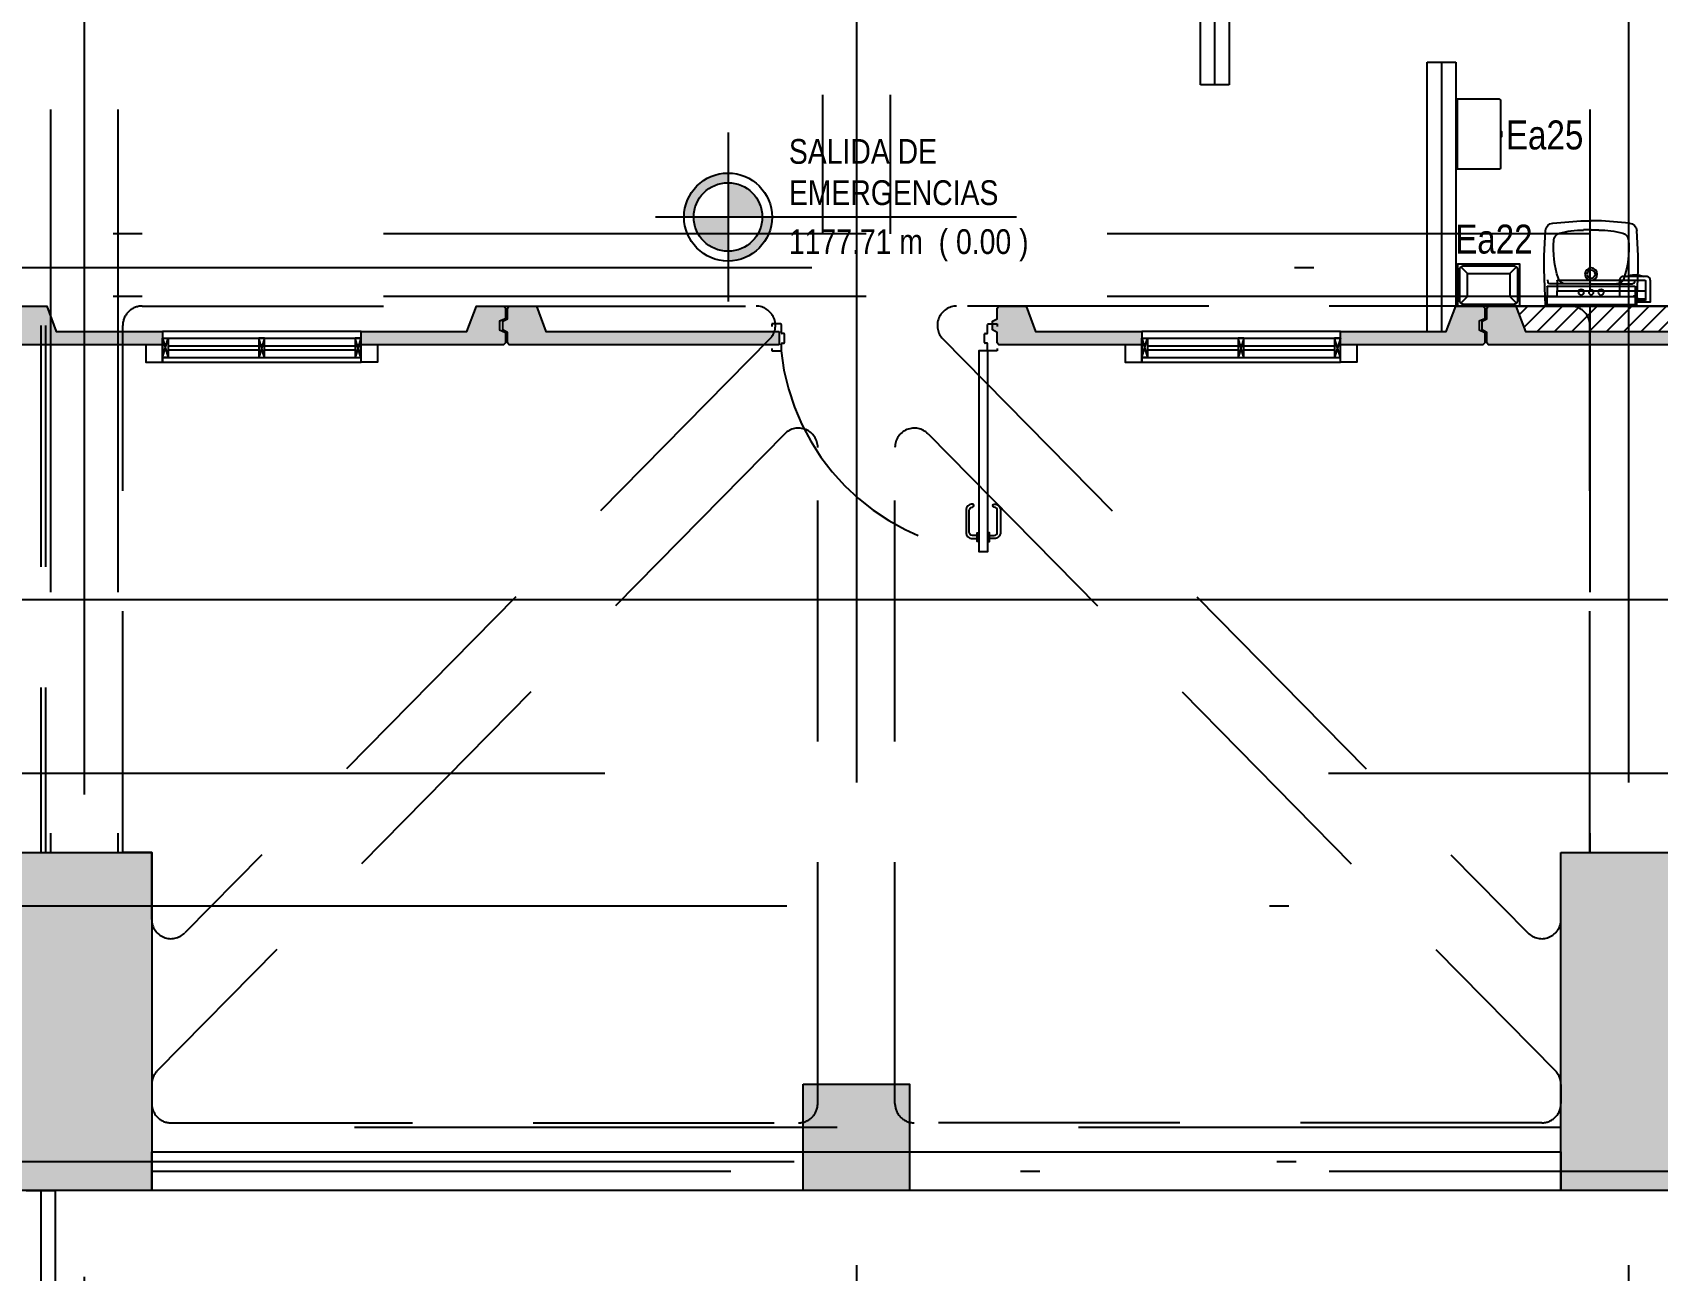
# Model space of a CAD drawing. Extents: x -28 to 131, y -33 to 63.
# Drawn here: x 15.73 to 24.15, y -0.91 to 5.5 of the extents above; entities that cross this region are included whole.
import ezdxf

# ---------------------------------------------------------------- set-up
doc = ezdxf.new("R2010")
doc.units = 0
doc.header["$LTSCALE"] = 10
doc.set_wipeout_variables(frame=1)
for name, pattern in [('DASHDOT', [1, 0.5, -0.25, 0, -0.25]), ('DASHDOT2', [12.7, 6.35, -3.175, 0, -3.175]), ('HIDDEN', [0.375, 0.25, -0.125]), ('HIDDEN2', [0.1875, 0.125, -0.0625]), ('PHANTOM2', [1.25, 0.625, -0.125, 0.125, -0.125, 0.125, -0.125])]:
    doc.linetypes.add(name, pattern=pattern)
for name, color, linetype in [('1 Panel Nervado', 1, 'Continuous'), ('arq-accesorios de baño', 2, 'Continuous'), ('arq-accesorios de baño-texto', 2, 'Continuous'), ('arq-columnas', 6, 'Continuous'), ('arq-ejes', 251, 'DASHDOT2'), ('arq-ejes-principales', 1, 'DASHDOT'), ('arq-escaleras', 1, 'Continuous'), ('arq-hatch', 252, 'Continuous'), ('arq-indicacion de corte', 5, 'PHANTOM2'), ('arq-mob-san', 1, 'Continuous'), ('arq-muro', 5, 'Continuous'), ('arq-niveles', 1, 'Continuous'), ('arq-pared baja', 240, 'Continuous'), ('arq-pared mamposteria', 4, 'Continuous'), ('arq-prefabricado', 1, 'Continuous'), ('arq-puertas', 1, 'Continuous'), ('arq-san', 1, 'Continuous'), ('arq-ventanas', 1, 'Continuous'), ('arq-vigas', 251, 'HIDDEN'), ('arq-wipeout', 2, 'HIDDEN')]:
    doc.layers.add(name, color=color, linetype=linetype)
doc.styles.add('dape 2', font='ARIALN.TTF')

# ---------------------------------------------------------------- blocks, each defined once
blk = doc.blocks.new('BL-1.117')
for p, q in [((0, 0.0568), (0, 0.0698)), ((0, 0.0698), (0.0461, 0.0698)), ((0.05, 0.0659), (0.05, 0.0337)), ((0.0539, 0.0298), (0.0621, 0.0298)), ((0.066, 0.0259), (0.066, -0.0173)), ((1.1024, 0.0259), (1.1024, -0.0173)), ((1.1145, 0.0298), (1.1063, 0.0298)), ((1.1184, 0.0659), (1.1184, 0.0337)), ((1.1684, 0.0698), (1.1223, 0.0698)), ((1.1684, 0.0568), (1.1684, 0.0698)), ((0, -0.0702), (0, -0.0572)), ((0.0461, -0.0702), (0, -0.0702)), ((0.05, -0.0251), (0.05, -0.0663)), ((0.0621, -0.0212), (0.0539, -0.0212)), ((1.1063, -0.0212), (1.1145, -0.0212)), ((1.1184, -0.0251), (1.1184, -0.0663)), ((1.1223, -0.0702), (1.1684, -0.0702)), ((1.1684, -0.0702), (1.1684, -0.0572))]:
    blk.add_line(p, q)
for points in [[(0.0489, 0.0687), (0.0959, 0.0687), (0.0959, 1.1087), (0.0489, 1.1087)], [(0.0488, 1.0564), (0.0406, 1.0564), (0.0406, 1.0113), (0.0488, 1.0113)], [(0.0959, 1.0564), (0.1041, 1.0564), (0.1041, 1.0113), (0.0959, 1.0113)]]:
    blk.add_lwpolyline(points, close=True)
for points in [[(0.0406, 1.0256), (0.0161, 1.0256, 0.414214), (-0.0003, 1.0093), (-0.0003, 0.8954, 0.414214), (0.0161, 0.879, -0.91685), (0.0161, 0.8626, -0.414214), (-0.0167, 0.8954), (-0.0167, 1.0093, -0.414214), (0.0161, 1.042), (0.0406, 1.042), (0.0406, 1.0256)], [(0.1041, 1.0256), (0.1287, 1.0256, -0.414214), (0.1451, 1.0093), (0.1451, 0.8954, -0.414214), (0.1287, 0.879, 0.91685), (0.1287, 0.8626, 0.414214), (0.1615, 0.8954), (0.1615, 1.0093, 0.414214), (0.1287, 1.042), (0.1041, 1.042), (0.1041, 1.0256)]]:
    blk.add_lwpolyline(points, format="xyb")
at = {"linetype": 'HIDDEN', "ltscale": 0.5}
blk.add_arc((-0.0443, -0.0531), 1.1702, 5.97246, 83.11797, dxfattribs=at)
for centre, start, end in [((0.0461, 0.0659), 0, 90), ((0.0539, 0.0337), 180, 270), ((0.0621, 0.0259), 0, 90), ((1.1063, 0.0259), 90, 180), ((1.1145, 0.0337), 270, 0), ((1.1223, 0.0659), 90, 180), ((0.0461, -0.0663), 270, 0), ((0.0539, -0.0251), 90, 180), ((0.0621, -0.0173), 270, 0), ((1.1063, -0.0173), 180, 270), ((1.1145, -0.0251), 0, 90), ((1.1223, -0.0663), 180, 270)]:
    blk.add_arc(centre, 0.0039, start, end)
blk = doc.blocks.new('Ea27')
at = {"color": 1, "linetype": 'HIDDEN', "ltscale": 0.2}
blk.add_line((-0.2265, -0.1049), (0.226, -0.105), dxfattribs=at)
for centre, start, end in [((-0.226, -0.1024), 180, 270), ((0.226, -0.1024), 270, 0)]:
    blk.add_arc(centre, 0.0026, start, end, dxfattribs=at)
blk.add_wipeout([(-0.2286, 0), (0.2286, 0), (0.2286, -0.0474), (0.2286, -0.0479), (0.2284, -0.0485), (0.2281, -0.049), (0.2276, -0.0495), (0.227, -0.0498), (0.2267, -0.0499), (0.226, -0.05), (-0.226, -0.05), (-0.2265, -0.0499), (-0.227, -0.0498), (-0.2274, -0.0496), (-0.2278, -0.0492), (-0.2282, -0.0488), (-0.2284, -0.0483), (-0.2286, -0.0477), (-0.2286, -0.0474)]).dxf.layer = 'arq-wipeout'
for p, q in [((0.2286, 0), (-0.2286, 0)), ((-0.2286, 0), (-0.2286, -0.05)), ((0.2286, -0.05), (0.2286, 0)), ((0.2286, -0.0073), (-0.2286, -0.0073)), ((-0.2286, -0.05), (0.2286, -0.05))]:
    blk.add_line(p, q)
for p, q in [((-0.2286, -0.1024), (-0.2286, -0.05)), ((0.2286, -0.1024), (0.2286, -0.05))]:
    blk.add_line(p, q, dxfattribs=at)
blk = doc.blocks.new('*U125')
blk.add_lwpolyline([(0, -0.08), (0, 0.08), (0.11, 0.08, -0.414214), (0.13, 0.06), (0.13, -0.06, -0.414214), (0.11, -0.08)], format="xyb", close=True)
blk.add_circle((0.0176, 0.0006), 0.0104)
for centre, radius, start, end in [((0.0208, 0.0006), 0.0104, 261.20661, 98.79339), ((0.02, 0.0009), 0.1194, 337.20482, 22.79518)]:
    blk.add_arc(centre, radius, start, end)
blk = doc.blocks.new('*U158')
at = {"linetype": 'Continuous', "ltscale": 20}
for p, q in [((0, 0), (0, 0.2324)), ((0, 0), (0, 0.2324)), ((0.0039, 0.2364), (0.1917, 0.243)), ((0.0202, 0.2331), (0.0202, 0)), ((0.1156, 0), (0.1156, 0.214)), ((0.1378, 0.2264), (0.1239, 0.2239)), ((0.1917, 0.243), (0.2614, 0.243)), ((0.2614, 0.243), (0.3924, 0.2361)), ((0.4305, 0.1989), (0.442, 0.0531)), ((0.1156, 0), (0.1156, 0.0947)), ((0, 0), (0, -0.2324)), ((0, 0), (0, -0.2324)), ((0.0202, -0.2331), (0.0202, 0)), ((0.1156, 0), (0.1156, -0.0947)), ((0.1156, 0), (0.1156, -0.214)), ((0.3953, 0), (0.3953, 0.0399)), ((0.3953, 0), (0.3953, -0.0399)), ((0.442, 0.0531), (0.442, 0)), ((0.442, -0.0531), (0.442, 0)), ((0.4305, -0.1989), (0.442, -0.0531)), ((0.0039, -0.2364), (0.1917, -0.243)), ((0.1378, -0.2264), (0.1239, -0.2239)), ((0.1917, -0.243), (0.2614, -0.243)), ((0.2614, -0.243), (0.3924, -0.2361))]:
    blk.add_line(p, q, dxfattribs=at)
for centre, radius in [((0.0727, 0.0515), 0.0144), ((0.0727, 0), 0.0126), ((0.1666, 0), 0.0318), ((0.1666, 0), 0.0207), ((0.0727, -0.0515), 0.0144)]:
    blk.add_circle(centre, radius, dxfattribs=at)
for centre, radius, start, end in [((0.004, 0.2324), 0.00404, 92, 180), ((0.0242, 0.2331), 0.00404, 92, 180), ((0.1257, 0.214), 0.0101, 100, 180), ((0.156, 0.1313), 0.0404, 107.48929, 180), ((0.3044, -0.3258), 0.5209, 85.81831, 107.95077), ((0.3394, 0.1535), 0.0404, 15.49127, 85.81872), ((0.3903, 0.1958), 0.0404, 4.5, 87), ((-0.0702, 0.0399), 0.4654, 0, 15.49127), ((-0.0702, -0.0399), 0.4654, 344.50873, 0), ((0.156, -0.1313), 0.0404, 180, 252.51071), ((0.3394, -0.1535), 0.0404, 274.18128, 344.50873), ((0.004, -0.2324), 0.00404, 180, 268), ((0.0242, -0.2331), 0.00404, 180, 268), ((0.1257, -0.214), 0.0101, 180, 260), ((0.3044, 0.3258), 0.5209, 252.04923, 274.18169), ((0.3903, -0.1958), 0.0404, 273, 355.5)]:
    blk.add_arc(centre, radius, start, end, dxfattribs=at)
blk = doc.blocks.new('*U157')
for p, q in [((0.2253, 0.181), (0, 0.181)), ((0, -0.1811), (0, 0.181)), ((0, -0.1811), (0, 0.181)), ((0.006, -0.1811), (0.006, 0.181)), ((0.23, -0.1764), (0.23, 0.1764)), ((0.2253, -0.1811), (0, -0.1811))]:
    blk.add_line(p, q)
blk.add_lwpolyline([(0.23, -0.0115), (0.23, 0.0115), (0.2371, 0.0115), (0.2371, -0.0115)], close=True)
for centre, start, end in [((0.2253, 0.1764), 0, 90), ((0.2253, -0.1764), 270, 0)]:
    blk.add_arc(centre, 0.00466, start, end)
blk = doc.blocks.new('*U159')
at = {"layer": 'arq-mob-san'}
for p, q in [((-0.11, 0.17), (-0.1441, 0.2041)), ((0.11, 0.17), (0.1441, 0.2041)), ((-0.11, 0.05), (-0.1441, 0.0159)), ((0.11, 0.05), (0.1441, 0.0159))]:
    blk.add_line(p, q, dxfattribs=at)
for points in [[(0.16, 0), (-0.16, 0), (-0.16, 0.22), (0.16, 0.22)], [(0.11, 0.05), (-0.11, 0.05), (-0.11, 0.17), (0.11, 0.17)]]:
    blk.add_lwpolyline(points, close=True, dxfattribs=at)
blk.add_lwpolyline([(0.13, 0.01), (-0.13, 0.01, -0.414214), (-0.15, 0.03), (-0.15, 0.19, -0.414214), (-0.13, 0.21), (0.13, 0.21, -0.414214), (0.15, 0.19), (0.15, 0.03, -0.414214)], format="xyb", close=True, dxfattribs=at)
blk = doc.blocks.new('DIV-V')
at = {"layer": 'arq-ventanas', "color": 1}
for p, q in [((0.0299, 0.04), (-0.0001, -0.06)), ((0.0299, -0.06), (-0.0001, 0.04))]:
    blk.add_line(p, q, dxfattribs=at)
blk.add_lwpolyline([(0.0299, 0.04), (0.0299, -0.06), (-0.0001, -0.06), (-0.0001, 0.04)], close=True, dxfattribs=at)
blk = doc.blocks.new('DRYDRY')
at = {"layer": 'arq-hatch'}
h = blk.add_hatch(color=256, dxfattribs=at)
h.paths.add_polyline_path([(57.4418, 122.371), (57.4118, 122.3835), (57.4118, 122.4285), (57.4418, 122.441), (57.4418, 122.496), (57.4318, 122.506), (57.2918, 122.506), (57.2418, 122.376), (55.8497, 122.376), (55.8497, 122.306), (57.4318, 122.306), (57.4418, 122.316)])
h.paths.add_polyline_path([(55.8497, 122.376), (55.6652, 122.376), (55.6497, 122.376), (55.6497, 122.306), (55.6652, 122.306), (55.8497, 122.306)])
h.paths.add_polyline_path([(55.4497, 122.376), (55.1151, 122.376), (55.0665, 122.506), (54.9251, 122.506), (54.9151, 122.496), (54.9151, 122.441), (54.8911, 122.4285), (54.8911, 122.3835), (54.9151, 122.371), (54.9151, 122.316), (54.9251, 122.306), (55.4497, 122.306)])
h.paths.add_polyline_path([(55.6497, 122.376), (55.4497, 122.376), (55.4497, 122.306), (55.6497, 122.306)])
h.paths.add_polyline_path([(59.1627, 122.376), (57.6518, 122.376), (57.6032, 122.506), (57.4618, 122.506), (57.4518, 122.496), (57.4518, 122.441), (57.4278, 122.4285), (57.4278, 122.3835), (57.4518, 122.371), (57.4518, 122.316), (57.4618, 122.306), (59.1627, 122.306)])
h.paths.add_polyline_path([(59.6497, 122.376), (59.2304, 122.376), (59.2253, 122.376, -0.116495), (59.2014, 122.3367), (59.1712, 122.306), (59.2304, 122.306), (59.6497, 122.306)])
h.paths.add_polyline_path([(62.5151, 122.371), (62.4851, 122.3835), (62.4851, 122.4285), (62.5151, 122.441), (62.5151, 122.496), (62.5051, 122.506), (62.3651, 122.506), (62.3151, 122.376), (61.7671, 122.376), (60.1884, 122.376), (60.1411, 122.5029, 0.566807), (60.098, 122.3367), (60.1283, 122.306), (61.7671, 122.306), (62.5051, 122.306), (62.5151, 122.316)])
h.paths.add_polyline_path([(60.1411, 122.5029), (60.1399, 122.506), (59.9984, 122.506), (59.9884, 122.496), (59.9884, 122.441), (59.9644, 122.4285), (59.9644, 122.3835), (59.9884, 122.371), (59.9884, 122.316), (59.9984, 122.306), (60.1283, 122.306), (60.098, 122.3367, -0.566807)])
h.paths.add_polyline_path([(65.0518, 122.371), (65.0218, 122.3835), (65.0218, 122.4285), (65.0518, 122.441), (65.0518, 122.496), (65.0418, 122.506), (64.9018, 122.506), (64.8518, 122.376), (64.3037, 122.376), (63.8497, 122.376), (63.8497, 122.306), (64.3037, 122.306), (65.0418, 122.306), (65.0518, 122.316)])
h.paths.add_polyline_path([(63.8497, 122.376), (63.6498, 122.376), (63.6498, 122.306), (63.8497, 122.306)])
h.paths.add_polyline_path([(63.6497, 122.376), (63.4497, 122.376), (63.4497, 122.306), (63.6497, 122.306)])
h.paths.add_polyline_path([(63.4497, 122.376), (62.7251, 122.376), (62.7041, 122.4323), (62.7041, 122.3761), (62.6541, 122.3761), (62.6541, 122.506), (62.5351, 122.506), (62.5251, 122.496), (62.5251, 122.441), (62.5011, 122.4285), (62.5011, 122.3835), (62.5251, 122.371), (62.5251, 122.316), (62.5351, 122.306), (63.4497, 122.306)])
h.paths.add_polyline_path([(62.7041, 122.4323), (62.6765, 122.506), (62.6541, 122.506), (62.6541, 122.3761), (62.7041, 122.3761)], flags=17)
h.paths.add_polyline_path([(53.1285, 122.376), (52.5784, 122.376), (52.5299, 122.506), (52.3884, 122.506), (52.3784, 122.496), (52.3784, 122.441), (52.3544, 122.4285), (52.3544, 122.3835), (52.3784, 122.371), (52.3784, 122.316), (52.3884, 122.306), (53.1285, 122.306)])
h.paths.add_polyline_path([(54.9051, 122.371), (54.8751, 122.3835), (54.8751, 122.4285), (54.9051, 122.441), (54.9051, 122.496), (54.8951, 122.506), (54.7551, 122.506), (54.7051, 122.376), (54.1571, 122.376), (54.1571, 122.306), (54.8951, 122.306), (54.9051, 122.316)])
h.paths.add_polyline_path([(57.3223, 123.2789), (58.2024, 123.2789), (58.2024, 123.5116), (57.3223, 123.5116)], flags=9)
h.paths.add_polyline_path([(56.6406, 123.4638), (58.8846, 123.4638), (58.8846, 124.1417), (56.6406, 124.1417)], flags=9)
h.paths.add_polyline_path([(57.6956, 122.9446), (57.2177, 122.9446), (57.2177, 122.7149), (57.6956, 122.7149)], flags=9)
h.paths.add_polyline_path([(57.5866, 126.7578), (57.5866, 126.2799), (57.8164, 126.2799), (57.8164, 126.7578)], flags=9)
h.paths.add_polyline_path([(57.5432, 126.0997), (57.5432, 125.6219), (57.7728, 125.6219), (57.7728, 126.0997)], flags=9)
h.paths.add_polyline_path([(58.5073, 126.5214), (58.5073, 126.0435), (58.7371, 126.0435), (58.7371, 126.5214)], flags=9)
h.paths.add_polyline_path([(58.4639, 126.0997), (58.4639, 125.6219), (58.6935, 125.6219), (58.6935, 126.0997)], flags=9)
h.paths.add_polyline_path([(59.4281, 126.5214), (59.4281, 126.0435), (59.6579, 126.0435), (59.6579, 126.5214)], flags=9)
h.paths.add_polyline_path([(59.3847, 126.0997), (59.3847, 125.6219), (59.6143, 125.6219), (59.6143, 126.0997)], flags=9)
h.paths.add_polyline_path([(59.8459, 121.5194), (61.22, 121.5194), (61.22, 121.7715), (59.8459, 121.7715)], flags=9)
h.paths.add_polyline_path([(59.8596, 121.7811), (61.2213, 121.7811), (61.2213, 122.048), (59.8596, 122.048)], flags=9)
h = blk.add_hatch(color=256, dxfattribs=at)
h.paths.add_polyline_path([(51.2504, 122.376), (50.0418, 122.376), (49.9932, 122.506), (49.8518, 122.506), (49.8418, 122.496), (49.8418, 122.441), (49.8178, 122.4285), (49.8178, 122.3835), (49.8418, 122.371), (49.8418, 122.316), (49.8518, 122.306), (51.2505, 122.3061)])
h.paths.add_polyline_path([(48.0552, 122.376), (47.5051, 122.376), (47.4565, 122.506), (47.3151, 122.506), (47.3051, 122.496), (47.3051, 122.441), (47.2811, 122.4285), (47.2811, 122.3835), (47.3051, 122.371), (47.3051, 122.316), (47.3151, 122.306), (48.0552, 122.306)])
h.paths.add_polyline_path([(49.8318, 122.371), (49.8018, 122.3835), (49.8018, 122.4285), (49.8318, 122.441), (49.8318, 122.496), (49.8218, 122.506), (49.6818, 122.506), (49.6318, 122.376), (49.0837, 122.376), (49.0837, 122.306), (49.8218, 122.306), (49.8318, 122.316)])
at = {"layer": '1 Panel Nervado', "color": 4}
for p, q in [((48.0552, 122.376), (48.0552, 122.306)), ((53.1285, 122.376), (53.1285, 122.306))]:
    blk.add_line(p, q, dxfattribs=at)
at = {"layer": 'arq-prefabricado'}
blk.add_line((51.2504, 122.376), (51.2505, 122.306), dxfattribs=at)
for points in [[(48.0552, 122.306), (47.3151, 122.306), (47.3051, 122.316), (47.3051, 122.371), (47.2811, 122.3835), (47.2811, 122.4285), (47.3051, 122.441), (47.3051, 122.496), (47.3151, 122.506), (47.4565, 122.506), (47.4565, 122.506), (47.5051, 122.376), (48.0552, 122.376)], [(49.0837, 122.376), (49.6318, 122.376), (49.6818, 122.506), (49.6818, 122.506), (49.8218, 122.506), (49.8318, 122.496), (49.8318, 122.441), (49.8018, 122.4285), (49.8018, 122.3835), (49.8318, 122.371), (49.8318, 122.316), (49.8218, 122.306), (49.0837, 122.306)], [(51.2505, 122.3061), (49.8518, 122.306), (49.8418, 122.316), (49.8418, 122.371), (49.8178, 122.3835), (49.8178, 122.4285), (49.8418, 122.441), (49.8418, 122.496), (49.8518, 122.506), (49.9932, 122.506), (49.9932, 122.506), (50.0418, 122.376), (51.2504, 122.376)], [(53.1285, 122.306), (52.3884, 122.306), (52.3784, 122.316), (52.3784, 122.371), (52.3544, 122.3835), (52.3544, 122.4285), (52.3784, 122.441), (52.3784, 122.496), (52.3884, 122.506), (52.5299, 122.506), (52.5299, 122.506), (52.5784, 122.376), (53.1285, 122.376)], [(55.6652, 122.306), (54.9251, 122.306), (54.9151, 122.316), (54.9151, 122.371), (54.8911, 122.3835), (54.8911, 122.4285), (54.9151, 122.441), (54.9151, 122.496), (54.9251, 122.506), (55.0665, 122.506), (55.0665, 122.506), (55.1151, 122.376), (55.6652, 122.376)], [(55.6652, 122.376), (57.2418, 122.376), (57.2918, 122.506), (57.2918, 122.506), (57.4318, 122.506), (57.4418, 122.496), (57.4418, 122.441), (57.4118, 122.4285), (57.4118, 122.3835), (57.4418, 122.371), (57.4418, 122.316), (57.4318, 122.306), (55.6652, 122.306)]]:
    blk.add_lwpolyline(points, dxfattribs=at)
at = {"layer": 'arq-ventanas', "color": 1}
for p, q in [((48.0552, 122.341), (49.0837, 122.341)), ((53.1285, 122.341), (54.1571, 122.341)), ((48.0552, 122.241), (49.0837, 122.241)), ((48.0852, 122.301), (48.5545, 122.301)), ((48.0852, 122.281), (48.5545, 122.281)), ((48.5845, 122.301), (49.0537, 122.301)), ((48.5845, 122.281), (49.0537, 122.281)), ((53.1285, 122.241), (54.1571, 122.241)), ((53.1585, 122.301), (53.6278, 122.301)), ((53.1585, 122.281), (53.6278, 122.281)), ((53.6578, 122.301), (54.1271, 122.301)), ((53.6578, 122.281), (54.1271, 122.281))]:
    blk.add_line(p, q, dxfattribs=at)
for points in [[(54.1571, 122.376), (54.7051, 122.376), (54.7551, 122.506), (54.7551, 122.506), (54.8951, 122.506), (54.9051, 122.496), (54.9051, 122.441), (54.8751, 122.4285), (54.8751, 122.3835), (54.9051, 122.371), (54.9051, 122.316), (54.8951, 122.306), (54.1571, 122.306)], [(47.9695, 122.306), (47.9695, 122.216), (48.0552, 122.216), (48.0552, 122.306)], [(49.1695, 122.306), (49.1695, 122.216), (49.0837, 122.216), (49.0837, 122.306)], [(53.0428, 122.306), (53.0428, 122.216), (53.1285, 122.216), (53.1285, 122.306)], [(54.2428, 122.306), (54.2428, 122.216), (54.1571, 122.216), (54.1571, 122.306)]]:
    blk.add_lwpolyline(points, dxfattribs=at)
for points in [[(48.0552, 122.376), (48.0552, 122.216), (49.0837, 122.216), (49.0837, 122.376)], [(53.1285, 122.376), (53.1285, 122.216), (54.1571, 122.216), (54.1571, 122.376)]]:
    blk.add_lwpolyline(points, close=True, dxfattribs=at)
at = {"color": 1, "xscale": -0.9999999999999987, "rotation": 180.0006313759814}
blk.add_blockref('DIV-V', (49.0537, 122.281), dxfattribs=at)
at = {"layer": 'arq-ventanas', "color": 1, "rotation": 179.9993686240186}
for p in [(48.0852, 122.281), (53.1585, 122.281)]:
    blk.add_blockref('DIV-V', p, dxfattribs=at)
at = {"layer": 'arq-ventanas', "color": 1, "xscale": -0.9999999999999987, "rotation": 180.0006313759814}
for p in [(48.5545, 122.281), (53.6278, 122.281), (54.1271, 122.281)]:
    blk.add_blockref('DIV-V', p, dxfattribs=at)

msp = doc.modelspace()

# ---------------------------------------------------------------- hatches: boundary and pattern name
at = {"layer": 'arq-hatch'}
h = msp.add_hatch(color=256, dxfattribs=at)
h.paths.add_polyline_path([(20, 0.05), (19.8, 0.05), (19.8, -0.05, -0.341993), (19.725, -0.1468), (19.725, -0.175), (20, -0.175)])
h.paths.add_polyline_path([(20.2, -0.05), (20.2, 0.05), (20, 0.05), (20, -0.175), (20.275, -0.175), (20.275, -0.1468, -0.342004)])
h.paths.add_polyline_path([(20.275, -0.175), (20, -0.175), (20, -0.35), (20.275, -0.35)])
h.paths.add_polyline_path([(20, -0.175), (19.725, -0.175), (19.725, -0.35), (20, -0.35)])
h.paths.add_polyline_path([(19.8, 0.05), (19.725, 0.05), (19.725, -0.1468, 0.341993), (19.8, -0.05)], flags=17)
h.paths.add_polyline_path([(20.275, 0.05), (20.2, 0.05), (20.2, -0.05, 0.342004), (20.275, -0.1468)], flags=17)
h.paths.add_polyline_path([(20.275, -0.35), (20, -0.35), (20, -0.5), (20.275, -0.5)])
h.paths.add_polyline_path([(20, -0.35), (19.725, -0.35), (19.725, -0.5), (20, -0.5)])
at = {"layer": 'arq-niveles'}
h = msp.add_hatch(color=8, dxfattribs=at)
h.paths.add_polyline_path([(19.1577, 4.5428, 0.414214), (19.3352, 4.3654), (19.3352, 4.5428)])
h.paths.add_polyline_path([(19.3352, 4.7203), (19.3352, 4.5428), (19.5126, 4.5428, 0.414214)])
h.paths.add_polyline_path([(19.1072, 4.5428), (19.1577, 4.5428, -0.414214), (19.3352, 4.7203), (19.3352, 4.7708, 0.414214)])
h.paths.add_polyline_path([(19.3352, 4.3654), (19.3352, 4.3149, 0.414214), (19.5631, 4.5428), (19.5126, 4.5428, -0.414214)])

# ---------------------------------------------------------------- linework, layer by layer
at = {"layer": 'arq-columnas'}
for points in [[(15.65, 1.25), (16.35, 1.25), (16.35, -0.5), (15.65, -0.5)], [(23.65, 1.25), (24.35, 1.25), (24.35, -0.5), (23.65, -0.5)], [(19.725, 0.05), (20.275, 0.05), (20.275, -0.5), (19.725, -0.5)]]:
    msp.add_lwpolyline(points, close=True, dxfattribs=at)
at = {"layer": 'arq-ejes', "linetype": 'DASHDOT'}
for p, q in [((21.8569, 5.2273), (21.8569, 9.325)), ((23.0314, 5.345), (23.0314, 3.9503))]:
    msp.add_line(p, q, dxfattribs=at)
at = {"layer": 'arq-ejes', "linetype": 'DASHDOT', "ltscale": 0.6}
for p, q in [((16.35, -0.4), (39.65, -0.4)), ((15.775, -0.5), (15.775, -2.3))]:
    msp.add_line(p, q, dxfattribs=at)
at = {"layer": 'arq-ejes-principales'}
for p, q in [((20, 36.9128), (20, -2.6791)), ((16, 36.8518), (16, -2.7401)), ((-5.4309, 4.2812), (60.0081, 4.2812)), ((-5.5602, 0.975), (60.0081, 0.975)), ((-5.5218, -0.35), (60.0465, -0.35))]:
    msp.add_line(p, q, dxfattribs=at)
at = {"layer": 'arq-hatch'}
for points in [[(15.65, 1.25), (16.35, 1.25), (15.65, -0.5), (16.35, -0.5)], [(23.65, 1.25), (24.35, 1.25), (23.65, -0.5), (24.35, -0.5)]]:
    msp.add_solid(points, dxfattribs=at)
at = {"layer": 'arq-indicacion de corte', "ltscale": 3}
msp.add_line((-7.5535, 1.661), (64.0871, 1.661), dxfattribs=at)
at = {"layer": 'arq-muro'}
msp.add_lwpolyline([(16.35, -0.3), (23.65, -0.3), (23.65, -0.5), (16.35, -0.5)], close=True, dxfattribs=at)
at = {"layer": 'arq-niveles'}
for p, q in [((19.3352, 4.9801), (19.3352, 4.1056)), ((20.8289, 4.5428), (18.9588, 4.5428))]:
    msp.add_line(p, q, dxfattribs=at)
for radius in [0.2279, 0.1775]:
    msp.add_circle((19.3352, 4.5428), radius, dxfattribs=at)
at = {"layer": 'arq-pared baja', "color": 2}
msp.add_line((38.3397, 2.5603), (0.078, 2.5603), dxfattribs=at)
at = {"layer": 'arq-pared mamposteria'}
for p, q in [((21.7819, 5.2273), (21.7819, 8.08)), ((21.9319, 6.5783), (21.9319, 5.2273)), ((22.9564, 3.9503), (22.9564, 5.345)), ((22.9564, 5.345), (23.1054, 5.345)), ((23.1054, 5.345), (23.1054, 4.0803)), ((21.9319, 5.2273), (21.7819, 5.2273)), ((15.7, -0.5), (15.85, -0.5)), ((15.85, -0.5), (15.85, -2.375))]:
    msp.add_line(p, q, dxfattribs=at)
msp.add_lwpolyline([(22.9564, 3.9503), (23.0554, 3.9503), (23.1054, 4.0803)], dxfattribs=at)
at = {"layer": 'arq-vigas'}
for p, q in [((19.825, 8.925), (19.825, 4.4562)), ((20.175, 8.925), (20.175, 4.4562)), ((15.825, 8.85), (15.825, 1.25)), ((16.175, 8.85), (16.175, 1.25)), ((23.8, 8.85), (23.8, 1.25)), ((23.8, 4.4562), (16.15, 4.4562)), ((23.8, 4.1312), (16.15, 4.1312)), ((23.65, -0.175), (16.35, -0.175)), ((23.65, -0.5), (16.35, -0.5))]:
    msp.add_line(p, q, dxfattribs=at)
at = {"layer": 'arq-vigas', "color": 251, "linetype": 'HIDDEN2'}
for p, q in [((15.775, 3.9812), (15.775, 1.25)), ((15.8, 3.9812), (15.8, 1.25))]:
    msp.add_line(p, q, dxfattribs=at)
for points in [[(16.35, 1.25), (16.2, 1.25), (16.2, 3.9812, -0.414214), (16.3, 4.0812), (19.4805, 4.0812, -0.665421), (19.5517, 3.911), (16.5212, 0.8339, -0.670944), (16.35, 0.9041), (16.35, 1.25)], [(23.65, 1.25), (23.8, 1.25), (23.8, 3.9812, 0.414214), (23.7, 4.0812), (20.5195, 4.0812, 0.665421), (20.4483, 3.911), (23.4788, 0.8339, 0.670944), (23.65, 0.9041), (23.65, 1.25)]]:
    msp.add_lwpolyline(points, format="xyb", dxfattribs=at)
for points in [[(19.8, -0.05), (19.8, 3.349, 0.670944), (19.6287, 3.4192), (16.3787, 0.1192, 0.196929), (16.35, 0.049), (16.35, -0.05, 0.414214), (16.45, -0.15), (19.7, -0.15, 0.414214)], [(20.2, -0.05), (20.2, 3.349, -0.670944), (20.3712, 3.4192), (23.6212, 0.1192, -0.196929), (23.65, 0.049), (23.65, -0.05, -0.414214), (23.55, -0.15), (20.3, -0.15, -0.414214)]]:
    msp.add_lwpolyline(points, format="xyb", close=True, dxfattribs=at)

# ---------------------------------------------------------------- block references
at = {"layer": 'arq-accesorios de baño', "xscale": -0.999999999999998, "rotation": 180.0000137288121}
msp.add_blockref('*U157', (23.1064, 4.972), dxfattribs=at)
at = {"layer": 'arq-puertas', "rotation": 180}
msp.add_blockref('BL-1.117', (20.7298, 3.9186), dxfattribs=at)
at = {"layer": 'arq-san'}
msp.add_blockref('*U159', (23.2754, 4.0803), dxfattribs=at)

# ---------------------------------------------------------------- texts
at = {"layer": 'arq-accesorios de baño-texto', "style": 'dape 2'}
for s, p in [('Ea25', (23.3647, 4.8929)), ('Ea22', (23.1019, 4.3535))]:
    msp.add_text(s, height=0.15, rotation=0.00001, dxfattribs=at).set_placement(p)
at = {"layer": 'arq-niveles', "color": 2, "style": 'dape 2'}
msp.add_text('1177.71 m  ( 0.00 )', height=0.128214, dxfattribs=at).set_placement((19.6508, 4.3512))
at = {"layer": 'arq-niveles', "color": 2, "insert": (19.6506, 4.9468), "char_height": 0.128214, "width": 1.147238, "attachment_point": 1, "style": 'dape 2'}
msp.add_mtext('SALIDA DE EMERGENCIAS', dxfattribs=at)

# ---------------------------------------------------------------- next in the draw order: block references
at = {"layer": 'arq-accesorios de baño', "xscale": -1, "rotation": 180.0000137288116}
msp.add_blockref('Ea27', (23.8586, 4.1102), dxfattribs=at)

# ---------------------------------------------------------------- next in the draw order: block references
at = {"layer": 'arq-accesorios de baño', "xscale": -1, "rotation": 270.0000137288121}
msp.add_blockref('*U125', (24.033, 4.1042), dxfattribs=at)
at = {"layer": 'arq-san', "xscale": -1, "rotation": 270.0000137288121}
msp.add_blockref('*U158', (23.8062, 4.0803), dxfattribs=at)

# ---------------------------------------------------------------- next in the draw order: block references
at = {"layer": 'arq-accesorios de baño', "xscale": -1, "rotation": 180.0000137288116}
msp.add_blockref('Ea27', (23.8062, 4.0803), dxfattribs=at)

# ---------------------------------------------------------------- next in the draw order: hatches: boundary and pattern name
at = {"layer": 'arq-hatch'}
h = msp.add_hatch(dxfattribs=at)
h.set_pattern_fill('LINE', color=256, scale=0.02, angle=45, style=0)
h.paths.add_polyline_path([(23.4168, 4.0803), (23.4654, 3.9503), (25.5921, 3.9503), (25.6421, 4.0803)])
h.paths.add_polyline_path([(25.9535, 4.0803), (26.0021, 3.9503), (28.1288, 3.9503), (28.1788, 4.0803)])
h.paths.add_polyline_path([(28.4902, 4.0803), (28.5387, 3.9503), (30.6654, 3.9503), (30.7154, 4.0803)])

# ---------------------------------------------------------------- next in the draw order: linework, layer by layer
at = {"layer": 'arq-ejes-principales'}
msp.add_line((24, 36.9128), (24, -2.6791), dxfattribs=at)
at = {"layer": 'arq-escaleras'}
msp.add_line((23.1054, 4.0803), (31.0268, 4.0803), dxfattribs=at)
msp.add_lwpolyline([(23.4168, 4.0803), (23.4654, 3.9503), (25.5921, 3.9503), (25.6421, 4.0803), (23.4168, 4.0803)], dxfattribs=at)

# ---------------------------------------------------------------- next in the draw order: block references
at = {"layer": 'arq-prefabricado', "color": 1}
msp.add_blockref('DRYDRY', (-31.6497, -118.4257), dxfattribs=at)

doc.saveas('drawing.dxf')
